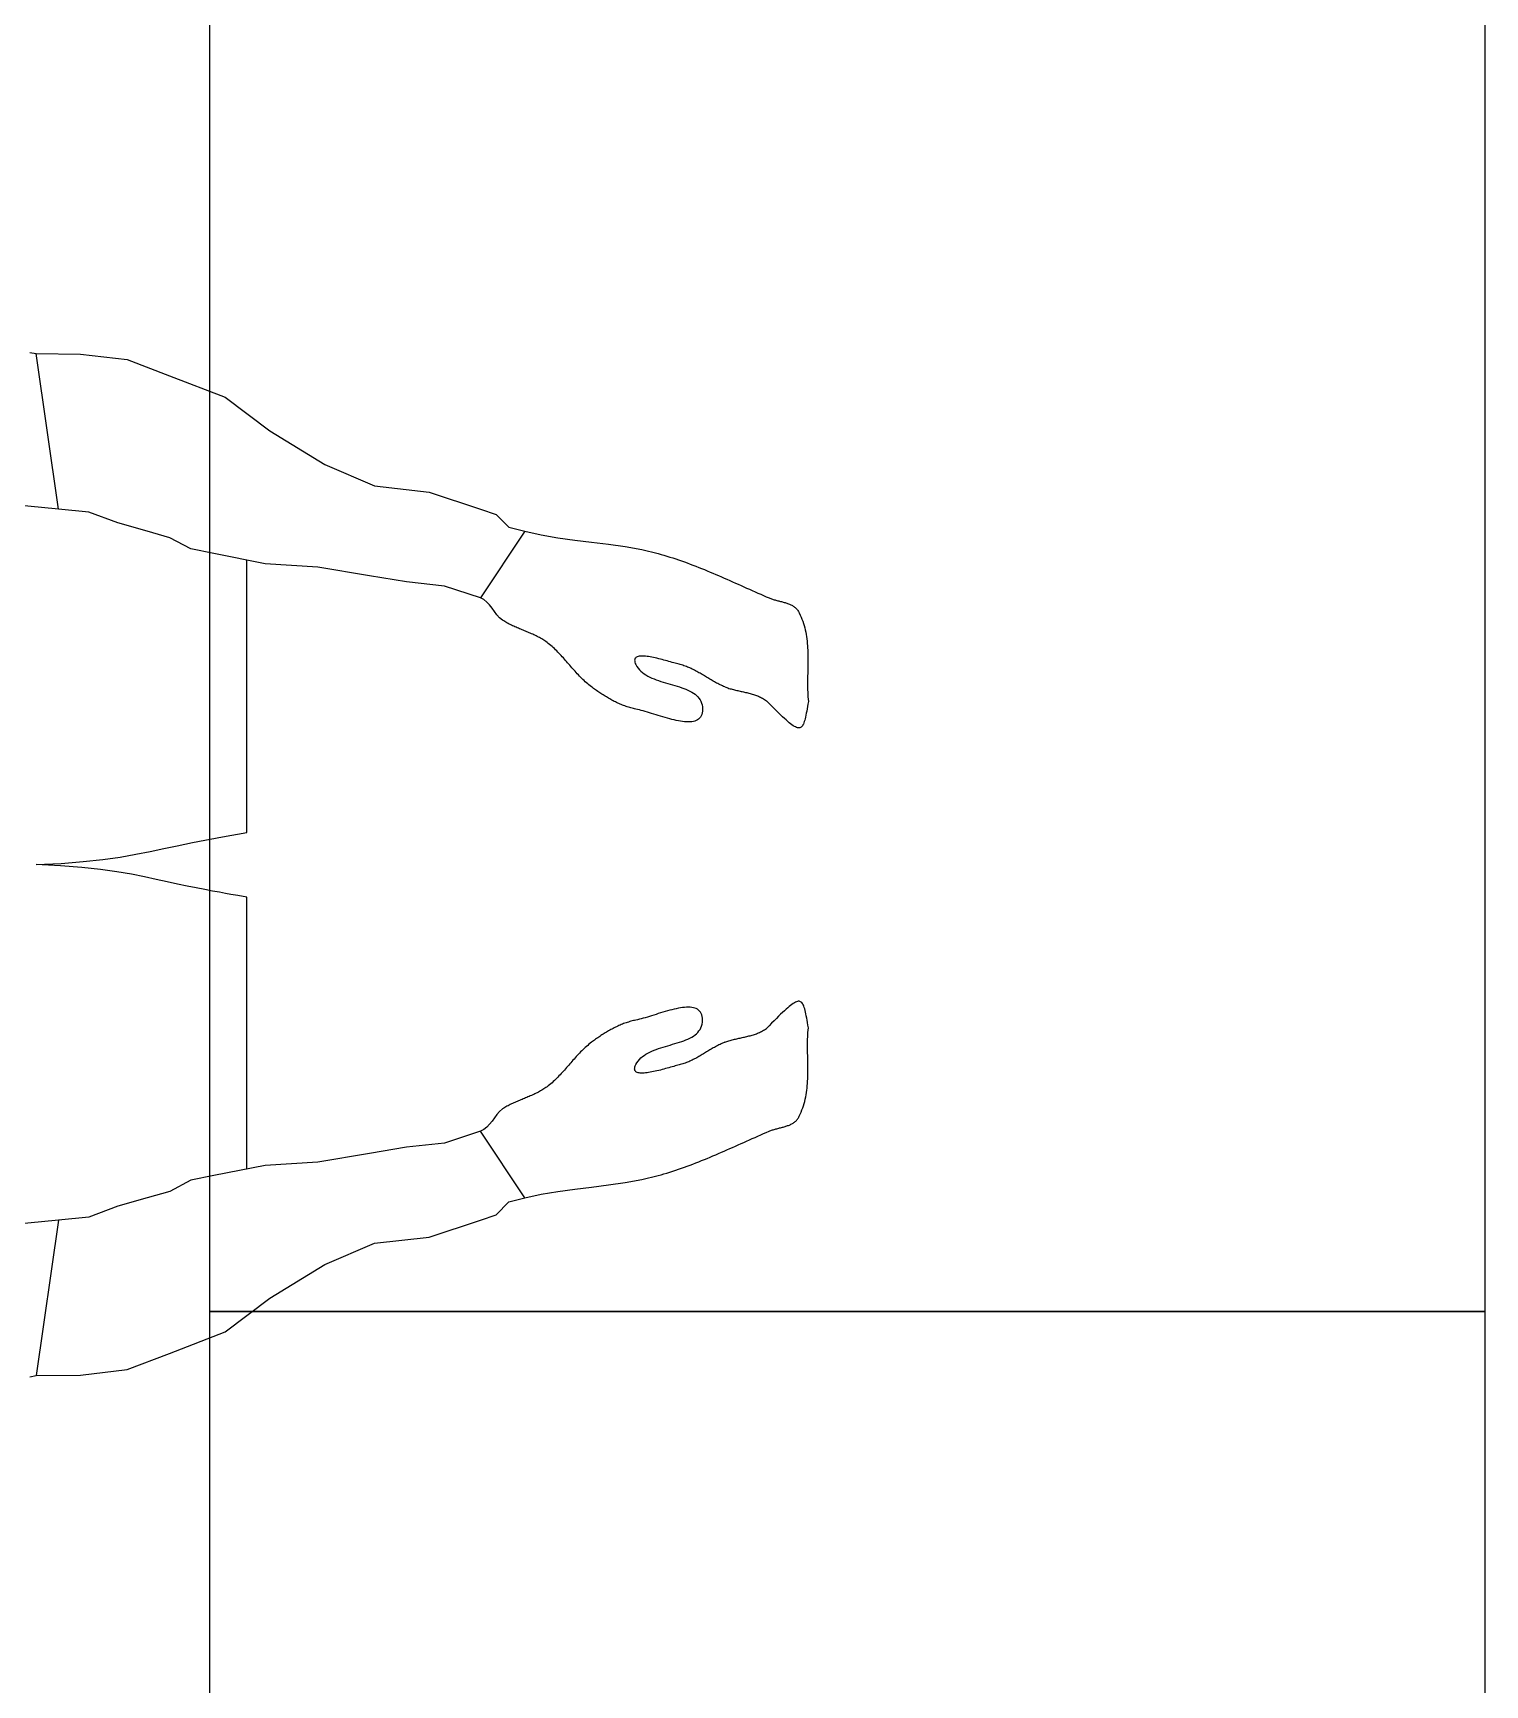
# Model space of a CAD drawing. Header units: millimetres. Extents: x -155 to 94595, y -3153 to 63413.
# Drawn here: x 89482 to 90165, y 46551 to 47328 of the extents above; entities that cross this region are included whole.
import ezdxf

# ---------------------------------------------------------------- set-up
doc = ezdxf.new("R2010")
doc.units = ezdxf.units.MM
doc.linetypes.add('TRATTEGGIATA2', pattern=[0.375, 0.25, -0.125])
doc.layers.add('5', color=1, linetype='TRATTEGGIATA2')
doc.layers.add('int', color=185, linetype='Continuous')

msp = doc.modelspace()

# ---------------------------------------------------------------- linework, layer by layer
at = {"layer": '5'}
for points in [[(90164.86, 46726.989), (89564.86, 46726.989), (89564.86, 47626.989), (90164.86, 47626.989)], [(90164.86, 45826.989), (89564.86, 45826.989), (89564.86, 46726.989), (90164.86, 46726.989)]]:
    msp.add_lwpolyline(points, close=True, dxfattribs=at)
at = {"layer": 'int'}
for p, q in [((89480.263, 47178.092), (89483.212, 47177.56)), ((89493.662, 47104.408), (89483.212, 47177.56)), ((89483.212, 47177.56), (89504.078, 47177.339)), ((89504.078, 47177.339), (89526.07, 47174.742)), ((89526.07, 47174.742), (89545.913, 47167.109)), ((89545.913, 47167.109), (89572.176, 47157.008)), ((89572.176, 47157.008), (89593.224, 47141.172)), ((89593.224, 47141.172), (89619.065, 47125.308)), ((89619.065, 47125.308), (89642.406, 47115.305)), ((89642.406, 47115.305), (89668.155, 47112.428)), ((89668.155, 47112.428), (89692.218, 47104.408)), ((89493.662, 47104.408), (89472.848, 47106.489)), ((89507.978, 47102.976), (89493.662, 47104.408)), ((89521.652, 47097.903), (89507.978, 47102.976)), ((89692.218, 47104.408), (89699.619, 47101.94)), ((89699.619, 47101.94), (89705.531, 47095.854)), ((89535.463, 47093.957), (89521.652, 47097.903)), ((89705.531, 47095.854), (89713.118, 47093.957)), ((89546.056, 47090.931), (89535.463, 47093.957)), ((89555.998, 47085.67), (89546.056, 47090.931)), ((89713.118, 47093.957), (89692.218, 47062.606)), ((89713.118, 47093.957), (89720.878, 47092.261)), ((89720.878, 47092.261), (89728.715, 47090.94)), ((89728.715, 47090.94), (89736.601, 47089.862)), ((89736.601, 47089.862), (89744.509, 47088.896)), ((89744.509, 47088.896), (89752.413, 47087.91)), ((89752.413, 47087.91), (89760.284, 47086.771)), ((89760.284, 47086.771), (89768.095, 47085.347)), ((89566.814, 47083.507), (89555.998, 47085.67)), ((89590.973, 47078.675), (89566.814, 47083.507)), ((89582.36, 46952.223), (89582.36, 47080.398)), ((89615.669, 47077.106), (89590.973, 47078.675)), ((89768.095, 47085.347), (89775.82, 47083.507)), ((89775.82, 47083.507), (89777.211, 47083.12)), ((89777.211, 47083.12), (89778.598, 47082.719)), ((89778.598, 47082.719), (89779.98, 47082.304)), ((89779.98, 47082.304), (89781.358, 47081.877)), ((89781.358, 47081.877), (89782.731, 47081.438)), ((89782.731, 47081.438), (89784.101, 47080.986)), ((89784.101, 47080.986), (89785.466, 47080.523)), ((89785.466, 47080.523), (89786.828, 47080.05)), ((89786.828, 47080.05), (89788.186, 47079.566)), ((89788.186, 47079.566), (89789.541, 47079.071)), ((89789.541, 47079.071), (89790.893, 47078.568)), ((89639.966, 47073.057), (89615.669, 47077.106)), ((89657.488, 47070.136), (89639.966, 47073.057)), ((89790.893, 47078.568), (89792.241, 47078.055)), ((89792.241, 47078.055), (89793.587, 47077.534)), ((89793.587, 47077.534), (89794.93, 47077.005)), ((89794.93, 47077.005), (89796.27, 47076.469)), ((89796.27, 47076.469), (89797.608, 47075.925)), ((89797.608, 47075.925), (89798.944, 47075.375)), ((89798.944, 47075.375), (89800.277, 47074.819)), ((89800.277, 47074.819), (89801.609, 47074.258)), ((89801.609, 47074.258), (89802.938, 47073.691)), ((89802.938, 47073.691), (89804.266, 47073.12)), ((89804.266, 47073.12), (89805.593, 47072.544)), ((89805.593, 47072.544), (89806.918, 47071.965)), ((89806.918, 47071.965), (89808.242, 47071.383)), ((89808.242, 47071.383), (89809.565, 47070.798)), ((89675.345, 47068.23), (89657.488, 47070.136)), ((89692.218, 47062.606), (89675.345, 47068.23)), ((89809.565, 47070.798), (89810.887, 47070.211)), ((89810.887, 47070.211), (89812.209, 47069.623)), ((89812.209, 47069.623), (89813.53, 47069.033)), ((89813.53, 47069.033), (89814.85, 47068.442)), ((89814.85, 47068.442), (89816.171, 47067.852)), ((89816.171, 47067.852), (89817.491, 47067.261)), ((89817.491, 47067.261), (89818.812, 47066.672)), ((89818.812, 47066.672), (89820.132, 47066.083)), ((89820.132, 47066.083), (89821.454, 47065.497)), ((89821.454, 47065.497), (89822.775, 47064.912)), ((89822.775, 47064.912), (89824.098, 47064.33)), ((89824.098, 47064.33), (89825.421, 47063.752)), ((89825.421, 47063.752), (89826.746, 47063.177)), ((89826.746, 47063.177), (89828.071, 47062.606)), ((89693.864, 47061.814), (89692.218, 47062.606)), ((89695.279, 47060.69), (89693.864, 47061.814)), ((89696.53, 47059.326), (89695.279, 47060.69)), ((89697.685, 47057.815), (89696.53, 47059.326)), ((89698.809, 47056.249), (89697.685, 47057.815)), ((89699.969, 47054.722), (89698.809, 47056.249)), ((89828.071, 47062.606), (89828.448, 47062.451)), ((89828.448, 47062.451), (89828.833, 47062.304)), ((89828.833, 47062.304), (89829.226, 47062.164)), ((89829.226, 47062.164), (89829.626, 47062.03)), ((89829.626, 47062.03), (89830.033, 47061.902)), ((89830.033, 47061.902), (89830.445, 47061.778)), ((89830.445, 47061.778), (89830.863, 47061.659)), ((89830.863, 47061.659), (89831.284, 47061.543)), ((89831.284, 47061.543), (89831.708, 47061.43)), ((89831.708, 47061.43), (89832.135, 47061.319)), ((89832.135, 47061.319), (89832.564, 47061.209)), ((89832.564, 47061.209), (89832.994, 47061.099)), ((89832.994, 47061.099), (89833.424, 47060.989)), ((89833.424, 47060.989), (89833.854, 47060.878)), ((89833.854, 47060.878), (89834.283, 47060.765)), ((89834.283, 47060.765), (89834.709, 47060.649)), ((89834.709, 47060.649), (89835.132, 47060.53)), ((89835.132, 47060.53), (89835.552, 47060.407)), ((89835.552, 47060.407), (89835.968, 47060.28)), ((89835.968, 47060.28), (89836.378, 47060.146)), ((89836.378, 47060.146), (89836.783, 47060.006)), ((89836.783, 47060.006), (89837.181, 47059.859)), ((89837.181, 47059.859), (89837.571, 47059.705)), ((89837.571, 47059.705), (89837.953, 47059.541)), ((89837.953, 47059.541), (89838.326, 47059.369)), ((89838.326, 47059.369), (89838.69, 47059.186)), ((89838.69, 47059.186), (89839.043, 47058.992)), ((89839.043, 47058.992), (89839.385, 47058.787)), ((89839.385, 47058.787), (89839.714, 47058.57)), ((89839.714, 47058.57), (89840.031, 47058.339)), ((89840.031, 47058.339), (89840.334, 47058.095)), ((89840.334, 47058.095), (89840.623, 47057.836)), ((89840.623, 47057.836), (89840.897, 47057.561)), ((89840.897, 47057.561), (89841.155, 47057.271)), ((89841.155, 47057.271), (89841.396, 47056.964)), ((89841.396, 47056.964), (89841.62, 47056.639)), ((89841.62, 47056.639), (89841.826, 47056.296)), ((89841.826, 47056.296), (89842.012, 47055.934)), ((89842.012, 47055.934), (89842.179, 47055.552)), ((89842.179, 47055.552), (89842.665, 47054.587)), ((89701.233, 47053.327), (89699.969, 47054.722)), ((89702.668, 47052.156), (89701.233, 47053.327)), ((89703.17, 47051.829), (89702.668, 47052.156)), ((89703.679, 47051.512), (89703.17, 47051.829)), ((89704.193, 47051.206), (89703.679, 47051.512)), ((89704.714, 47050.909), (89704.193, 47051.206)), ((89705.239, 47050.622), (89704.714, 47050.909)), ((89705.769, 47050.342), (89705.239, 47050.622)), ((89706.303, 47050.07), (89705.769, 47050.342)), ((89706.842, 47049.805), (89706.303, 47050.07)), ((89707.384, 47049.547), (89706.842, 47049.805)), ((89707.929, 47049.294), (89707.384, 47049.547)), ((89708.478, 47049.047), (89707.929, 47049.294)), ((89709.029, 47048.804), (89708.478, 47049.047)), ((89709.582, 47048.565), (89709.029, 47048.804)), ((89710.137, 47048.33), (89709.582, 47048.565)), ((89710.694, 47048.097), (89710.137, 47048.33)), ((89711.252, 47047.866), (89710.694, 47048.097)), ((89711.811, 47047.637), (89711.252, 47047.866)), ((89712.37, 47047.408), (89711.811, 47047.637)), ((89842.665, 47054.587), (89843.111, 47053.612)), ((89843.111, 47053.612), (89843.521, 47052.626)), ((89843.521, 47052.626), (89843.894, 47051.63)), ((89843.894, 47051.63), (89844.234, 47050.626)), ((89844.234, 47050.626), (89844.541, 47049.613)), ((89844.541, 47049.613), (89844.816, 47048.591)), ((89844.816, 47048.591), (89845.062, 47047.561)), ((89845.062, 47047.561), (89845.281, 47046.524)), ((89712.929, 47047.18), (89712.37, 47047.408)), ((89713.488, 47046.951), (89712.929, 47047.18)), ((89714.046, 47046.722), (89713.488, 47046.951)), ((89714.603, 47046.49), (89714.046, 47046.722)), ((89715.159, 47046.257), (89714.603, 47046.49)), ((89715.713, 47046.02), (89715.159, 47046.257)), ((89716.265, 47045.78), (89715.713, 47046.02)), ((89716.815, 47045.536), (89716.265, 47045.78)), ((89717.362, 47045.288), (89716.815, 47045.536)), ((89717.905, 47045.033), (89717.362, 47045.288)), ((89718.445, 47044.773), (89717.905, 47045.033)), ((89718.981, 47044.506), (89718.445, 47044.773)), ((89719.513, 47044.232), (89718.981, 47044.506)), ((89720.04, 47043.951), (89719.513, 47044.232)), ((89720.562, 47043.66), (89720.04, 47043.951)), ((89721.078, 47043.361), (89720.562, 47043.66)), ((89721.589, 47043.052), (89721.078, 47043.361)), ((89722.094, 47042.732), (89721.589, 47043.052)), ((89722.593, 47042.402), (89722.094, 47042.732)), ((89723.084, 47042.06), (89722.593, 47042.402)), ((89723.568, 47041.706), (89723.084, 47042.06)), ((89724.17, 47041.244), (89723.568, 47041.706)), ((89724.762, 47040.771), (89724.17, 47041.244)), ((89725.344, 47040.286), (89724.762, 47040.771)), ((89725.916, 47039.792), (89725.344, 47040.286)), ((89726.48, 47039.287), (89725.916, 47039.792)), ((89845.281, 47046.524), (89845.472, 47045.479)), ((89845.472, 47045.479), (89845.639, 47044.428)), ((89845.639, 47044.428), (89845.783, 47043.371)), ((89845.783, 47043.371), (89845.905, 47042.308)), ((89845.905, 47042.308), (89846.006, 47041.239)), ((89846.006, 47041.239), (89846.089, 47040.165)), ((89846.089, 47040.165), (89846.155, 47039.087)), ((89727.035, 47038.773), (89726.48, 47039.287)), ((89727.583, 47038.25), (89727.035, 47038.773)), ((89728.124, 47037.72), (89727.583, 47038.25)), ((89728.658, 47037.182), (89728.124, 47037.72)), ((89729.186, 47036.638), (89728.658, 47037.182)), ((89729.709, 47036.087), (89729.186, 47036.638)), ((89730.228, 47035.532), (89729.709, 47036.087)), ((89730.742, 47034.971), (89730.228, 47035.532)), ((89731.252, 47034.406), (89730.742, 47034.971)), ((89731.759, 47033.838), (89731.252, 47034.406)), ((89732.264, 47033.267), (89731.759, 47033.838)), ((89732.767, 47032.694), (89732.264, 47033.267)), ((89733.268, 47032.119), (89732.767, 47032.694)), ((89733.769, 47031.543), (89733.268, 47032.119)), ((89764.82, 47033.729), (89764.774, 47033.339)), ((89764.774, 47033.339), (89764.803, 47032.898)), ((89764.803, 47032.898), (89764.909, 47032.405)), ((89764.937, 47034.071), (89764.82, 47033.729)), ((89764.909, 47032.405), (89765.097, 47031.858)), ((89765.121, 47034.367), (89764.937, 47034.071)), ((89765.369, 47034.619), (89765.121, 47034.367)), ((89765.678, 47034.828), (89765.369, 47034.619)), ((89766.045, 47034.997), (89765.678, 47034.828)), ((89766.465, 47035.128), (89766.045, 47034.997)), ((89766.936, 47035.223), (89766.465, 47035.128)), ((89767.454, 47035.283), (89766.936, 47035.223)), ((89768.016, 47035.31), (89767.454, 47035.283)), ((89768.617, 47035.308), (89768.016, 47035.31)), ((89769.256, 47035.276), (89768.617, 47035.308)), ((89769.928, 47035.219), (89769.256, 47035.276)), ((89770.631, 47035.137), (89769.928, 47035.219)), ((89771.36, 47035.032), (89770.631, 47035.137)), ((89772.112, 47034.907), (89771.36, 47035.032)), ((89772.883, 47034.763), (89772.112, 47034.907)), ((89773.672, 47034.603), (89772.883, 47034.763)), ((89774.473, 47034.428), (89773.672, 47034.603)), ((89775.284, 47034.24), (89774.473, 47034.428)), ((89776.101, 47034.042), (89775.284, 47034.24)), ((89776.92, 47033.835), (89776.101, 47034.042)), ((89777.739, 47033.621), (89776.92, 47033.835)), ((89778.554, 47033.403), (89777.739, 47033.621)), ((89779.361, 47033.182), (89778.554, 47033.403)), ((89780.158, 47032.96), (89779.361, 47033.182)), ((89780.94, 47032.74), (89780.158, 47032.96)), ((89781.704, 47032.522), (89780.94, 47032.74)), ((89782.447, 47032.31), (89781.704, 47032.522)), ((89783.166, 47032.105), (89782.447, 47032.31)), ((89783.856, 47031.909), (89783.166, 47032.105)), ((89846.155, 47039.087), (89846.206, 47038.005)), ((89846.206, 47038.005), (89846.242, 47036.918)), ((89846.242, 47036.918), (89846.266, 47035.829)), ((89846.266, 47035.829), (89846.279, 47034.736)), ((89846.279, 47032.544), (89846.268, 47031.445)), ((89846.279, 47034.736), (89846.283, 47033.641)), ((89846.283, 47033.641), (89846.279, 47032.544)), ((89734.269, 47030.967), (89733.769, 47031.543)), ((89734.769, 47030.392), (89734.269, 47030.967)), ((89735.271, 47029.817), (89734.769, 47030.392)), ((89735.773, 47029.244), (89735.271, 47029.817)), ((89736.278, 47028.673), (89735.773, 47029.244)), ((89736.785, 47028.104), (89736.278, 47028.673)), ((89737.296, 47027.54), (89736.785, 47028.104)), ((89737.81, 47026.979), (89737.296, 47027.54)), ((89738.328, 47026.423), (89737.81, 47026.979)), ((89738.851, 47025.873), (89738.328, 47026.423)), ((89739.38, 47025.329), (89738.851, 47025.873)), ((89739.914, 47024.791), (89739.38, 47025.329)), ((89740.455, 47024.26), (89739.914, 47024.791)), ((89741.003, 47023.738), (89740.455, 47024.26)), ((89765.097, 47031.858), (89765.37, 47031.255)), ((89765.37, 47031.255), (89765.85, 47030.402)), ((89765.85, 47030.402), (89766.404, 47029.607)), ((89766.404, 47029.607), (89767.027, 47028.867)), ((89767.027, 47028.867), (89767.715, 47028.179)), ((89767.715, 47028.179), (89768.462, 47027.539)), ((89768.462, 47027.539), (89769.265, 47026.943)), ((89769.265, 47026.943), (89770.119, 47026.389)), ((89770.119, 47026.389), (89771.019, 47025.873)), ((89771.019, 47025.873), (89771.96, 47025.392)), ((89771.96, 47025.392), (89772.939, 47024.942)), ((89772.939, 47024.942), (89773.95, 47024.52)), ((89773.95, 47024.52), (89774.988, 47024.123)), ((89784.515, 47031.724), (89783.856, 47031.909)), ((89785.14, 47031.552), (89784.515, 47031.724)), ((89785.726, 47031.395), (89785.14, 47031.552)), ((89786.27, 47031.255), (89785.726, 47031.395)), ((89786.851, 47031.102), (89786.27, 47031.255)), ((89787.426, 47030.935), (89786.851, 47031.102)), ((89787.995, 47030.754), (89787.426, 47030.935)), ((89788.56, 47030.56), (89787.995, 47030.754)), ((89789.119, 47030.354), (89788.56, 47030.56)), ((89789.674, 47030.137), (89789.119, 47030.354)), ((89790.225, 47029.908), (89789.674, 47030.137)), ((89790.772, 47029.67), (89790.225, 47029.908)), ((89791.314, 47029.421), (89790.772, 47029.67)), ((89791.854, 47029.164), (89791.314, 47029.421)), ((89792.389, 47028.899), (89791.854, 47029.164)), ((89792.922, 47028.626), (89792.389, 47028.899)), ((89793.453, 47028.346), (89792.922, 47028.626)), ((89793.981, 47028.06), (89793.453, 47028.346)), ((89794.506, 47027.769), (89793.981, 47028.06)), ((89795.03, 47027.472), (89794.506, 47027.769)), ((89795.552, 47027.171), (89795.03, 47027.472)), ((89796.073, 47026.867), (89795.552, 47027.171)), ((89796.592, 47026.559), (89796.073, 47026.867)), ((89797.111, 47026.249), (89796.592, 47026.559)), ((89797.63, 47025.938), (89797.111, 47026.249)), ((89798.148, 47025.626), (89797.63, 47025.938)), ((89798.666, 47025.313), (89798.148, 47025.626)), ((89799.184, 47025), (89798.666, 47025.313)), ((89799.702, 47024.689), (89799.184, 47025)), ((89800.222, 47024.379), (89799.702, 47024.689)), ((89800.743, 47024.072), (89800.222, 47024.379)), ((89846.163, 47024.84), (89846.153, 47023.742)), ((89846.178, 47025.941), (89846.163, 47024.84)), ((89846.196, 47027.042), (89846.178, 47025.941)), ((89846.216, 47028.143), (89846.196, 47027.042)), ((89846.235, 47029.244), (89846.216, 47028.143)), ((89846.253, 47030.345), (89846.235, 47029.244)), ((89846.268, 47031.445), (89846.253, 47030.345)), ((89741.558, 47023.224), (89741.003, 47023.738)), ((89742.122, 47022.719), (89741.558, 47023.224)), ((89742.694, 47022.224), (89742.122, 47022.719)), ((89743.276, 47021.74), (89742.694, 47022.224)), ((89743.867, 47021.267), (89743.276, 47021.74)), ((89744.469, 47020.805), (89743.867, 47021.267)), ((89744.951, 47020.446), (89744.469, 47020.805)), ((89745.436, 47020.088), (89744.951, 47020.446)), ((89745.924, 47019.733), (89745.436, 47020.088)), ((89746.414, 47019.38), (89745.924, 47019.733)), ((89746.908, 47019.03), (89746.414, 47019.38)), ((89747.404, 47018.683), (89746.908, 47019.03)), ((89747.903, 47018.339), (89747.404, 47018.683)), ((89748.405, 47017.998), (89747.903, 47018.339)), ((89748.91, 47017.662), (89748.405, 47017.998)), ((89749.417, 47017.328), (89748.91, 47017.662)), ((89749.928, 47016.999), (89749.417, 47017.328)), ((89750.441, 47016.675), (89749.928, 47016.999)), ((89750.957, 47016.355), (89750.441, 47016.675)), ((89774.988, 47024.123), (89776.05, 47023.747)), ((89776.05, 47023.747), (89777.13, 47023.388)), ((89777.13, 47023.388), (89778.225, 47023.044)), ((89778.225, 47023.044), (89779.328, 47022.712)), ((89779.328, 47022.712), (89780.437, 47022.387)), ((89780.437, 47022.387), (89781.546, 47022.066)), ((89781.546, 47022.066), (89782.65, 47021.746)), ((89782.65, 47021.746), (89783.745, 47021.424)), ((89783.745, 47021.424), (89784.826, 47021.096)), ((89784.826, 47021.096), (89785.89, 47020.758)), ((89785.89, 47020.758), (89786.93, 47020.409)), ((89786.93, 47020.409), (89787.943, 47020.043)), ((89787.943, 47020.043), (89788.924, 47019.658)), ((89788.924, 47019.658), (89789.869, 47019.251)), ((89789.869, 47019.251), (89790.772, 47018.817)), ((89790.772, 47018.817), (89791.629, 47018.354)), ((89791.629, 47018.354), (89792.436, 47017.858)), ((89792.436, 47017.858), (89793.188, 47017.326)), ((89793.188, 47017.326), (89793.88, 47016.755)), ((89793.88, 47016.755), (89794.509, 47016.14)), ((89801.265, 47023.768), (89800.743, 47024.072)), ((89801.788, 47023.467), (89801.265, 47023.768)), ((89802.313, 47023.17), (89801.788, 47023.467)), ((89802.841, 47022.879), (89802.313, 47023.17)), ((89803.371, 47022.593), (89802.841, 47022.879)), ((89803.904, 47022.314), (89803.371, 47022.593)), ((89804.439, 47022.041), (89803.904, 47022.314)), ((89804.978, 47021.776), (89804.439, 47022.041)), ((89805.52, 47021.519), (89804.978, 47021.776)), ((89806.066, 47021.271), (89805.52, 47021.519)), ((89806.616, 47021.033), (89806.066, 47021.271)), ((89807.171, 47020.805), (89806.616, 47021.033)), ((89807.171, 47020.805), (89807.665, 47020.614)), ((89807.665, 47020.614), (89808.164, 47020.432)), ((89808.164, 47020.432), (89808.667, 47020.26)), ((89808.667, 47020.26), (89809.174, 47020.097)), ((89809.174, 47020.097), (89809.685, 47019.942)), ((89809.685, 47019.942), (89810.199, 47019.794)), ((89810.199, 47019.794), (89810.715, 47019.653)), ((89810.715, 47019.653), (89811.235, 47019.517)), ((89811.235, 47019.517), (89811.756, 47019.386)), ((89811.756, 47019.386), (89812.28, 47019.26)), ((89812.28, 47019.26), (89812.805, 47019.138)), ((89812.805, 47019.138), (89813.331, 47019.018)), ((89813.331, 47019.018), (89813.858, 47018.901)), ((89813.858, 47018.901), (89814.386, 47018.785)), ((89814.386, 47018.785), (89814.914, 47018.67)), ((89814.914, 47018.67), (89815.441, 47018.555)), ((89815.441, 47018.555), (89815.969, 47018.439)), ((89815.969, 47018.439), (89816.495, 47018.322)), ((89816.495, 47018.322), (89817.02, 47018.203)), ((89817.02, 47018.203), (89817.544, 47018.081)), ((89817.544, 47018.081), (89818.066, 47017.956)), ((89818.066, 47017.956), (89818.586, 47017.826)), ((89818.586, 47017.826), (89819.103, 47017.691)), ((89819.103, 47017.691), (89819.618, 47017.551)), ((89819.618, 47017.551), (89820.129, 47017.404)), ((89820.129, 47017.404), (89820.637, 47017.25)), ((89820.637, 47017.25), (89821.141, 47017.089)), ((89821.141, 47017.089), (89821.641, 47016.918)), ((89821.641, 47016.918), (89822.136, 47016.739)), ((89822.136, 47016.739), (89822.626, 47016.549)), ((89822.626, 47016.549), (89823.112, 47016.349)), ((89846.153, 47023.742), (89846.149, 47022.645)), ((89846.149, 47022.645), (89846.153, 47021.549)), ((89846.153, 47021.549), (89846.166, 47020.457)), ((89846.166, 47020.457), (89846.19, 47019.367)), ((89846.19, 47019.367), (89846.226, 47018.281)), ((89846.226, 47018.281), (89846.276, 47017.199)), ((89846.276, 47017.199), (89846.342, 47016.12)), ((89751.476, 47016.039), (89750.957, 47016.355)), ((89751.998, 47015.729), (89751.476, 47016.039)), ((89752.523, 47015.423), (89751.998, 47015.729)), ((89753.05, 47015.123), (89752.523, 47015.423)), ((89753.581, 47014.829), (89753.05, 47015.123)), ((89754.114, 47014.541), (89753.581, 47014.829)), ((89754.65, 47014.259), (89754.114, 47014.541)), ((89755.188, 47013.983), (89754.65, 47014.259)), ((89755.73, 47013.713), (89755.188, 47013.983)), ((89756.274, 47013.451), (89755.73, 47013.713)), ((89756.822, 47013.195), (89756.274, 47013.451)), ((89757.372, 47012.947), (89756.822, 47013.195)), ((89757.925, 47012.706), (89757.372, 47012.947)), ((89758.481, 47012.472), (89757.925, 47012.706)), ((89759.039, 47012.247), (89758.481, 47012.472)), ((89759.6, 47012.03), (89759.039, 47012.247)), ((89760.165, 47011.821), (89759.6, 47012.03)), ((89760.732, 47011.621), (89760.165, 47011.821)), ((89761.302, 47011.429), (89760.732, 47011.621)), ((89761.874, 47011.247), (89761.302, 47011.429)), ((89762.45, 47011.074), (89761.874, 47011.247)), ((89763.028, 47010.91), (89762.45, 47011.074)), ((89763.609, 47010.756), (89763.028, 47010.91)), ((89764.193, 47010.612), (89763.609, 47010.756)), ((89764.78, 47010.478), (89764.193, 47010.612)), ((89765.37, 47010.355), (89764.78, 47010.478)), ((89766.181, 47010.181), (89765.37, 47010.355)), ((89767.032, 47009.976), (89766.181, 47010.181)), ((89767.919, 47009.745), (89767.032, 47009.976)), ((89768.839, 47009.49), (89767.919, 47009.745)), ((89769.789, 47009.215), (89768.839, 47009.49)), ((89770.765, 47008.922), (89769.789, 47009.215)), ((89771.764, 47008.615), (89770.765, 47008.922)), ((89794.509, 47016.14), (89795.068, 47015.48)), ((89795.068, 47015.48), (89795.554, 47014.769)), ((89795.554, 47014.769), (89795.961, 47014.006)), ((89795.961, 47014.006), (89796.287, 47013.186)), ((89796.287, 47013.186), (89796.525, 47012.307)), ((89796.525, 47012.307), (89796.671, 47011.364)), ((89796.68, 47009.435), (89796.559, 47008.603)), ((89796.671, 47011.364), (89796.721, 47010.355)), ((89796.721, 47010.355), (89796.68, 47009.435)), ((89823.112, 47016.349), (89823.591, 47016.137)), ((89823.591, 47016.137), (89824.065, 47015.913)), ((89824.065, 47015.913), (89824.533, 47015.676)), ((89824.533, 47015.676), (89824.993, 47015.426)), ((89824.993, 47015.426), (89825.448, 47015.161)), ((89825.448, 47015.161), (89825.894, 47014.881)), ((89825.894, 47014.881), (89826.334, 47014.586)), ((89826.334, 47014.586), (89826.765, 47014.274)), ((89828.038, 47013.001), (89826.765, 47014.274)), ((89829.246, 47011.795), (89828.038, 47013.001)), ((89830.392, 47010.656), (89829.246, 47011.795)), ((89831.476, 47009.584), (89830.392, 47010.656)), ((89832.501, 47008.579), (89831.476, 47009.584)), ((89845.738, 47009.371), (89845.553, 47008.384)), ((89845.926, 47010.424), (89845.738, 47009.371)), ((89846.119, 47011.542), (89845.926, 47010.424)), ((89846.318, 47012.727), (89846.119, 47011.542)), ((89846.527, 47013.978), (89846.318, 47012.727)), ((89846.342, 47016.12), (89846.425, 47015.047)), ((89846.425, 47015.047), (89846.527, 47013.978)), ((89772.783, 47008.297), (89771.764, 47008.615)), ((89773.819, 47007.971), (89772.783, 47008.297)), ((89774.869, 47007.641), (89773.819, 47007.971)), ((89775.929, 47007.309), (89774.869, 47007.641)), ((89776.996, 47006.979), (89775.929, 47007.309)), ((89778.067, 47006.654), (89776.996, 47006.979)), ((89779.138, 47006.337), (89778.067, 47006.654)), ((89780.208, 47006.032), (89779.138, 47006.337)), ((89781.271, 47005.74), (89780.208, 47006.032)), ((89782.325, 47005.467), (89781.271, 47005.74)), ((89783.367, 47005.214), (89782.325, 47005.467)), ((89784.394, 47004.985), (89783.367, 47005.214)), ((89785.402, 47004.784), (89784.394, 47004.985)), ((89786.388, 47004.613), (89785.402, 47004.784)), ((89787.349, 47004.475), (89786.388, 47004.613)), ((89788.281, 47004.375), (89787.349, 47004.475)), ((89789.183, 47004.314), (89788.281, 47004.375)), ((89790.049, 47004.296), (89789.183, 47004.314)), ((89790.877, 47004.324), (89790.049, 47004.296)), ((89791.664, 47004.402), (89790.877, 47004.324)), ((89792.407, 47004.533), (89791.664, 47004.402)), ((89793.102, 47004.719), (89792.407, 47004.533)), ((89793.746, 47004.965), (89793.102, 47004.719)), ((89794.336, 47005.273), (89793.746, 47004.965)), ((89794.868, 47005.646), (89794.336, 47005.273)), ((89795.34, 47006.087), (89794.868, 47005.646)), ((89795.749, 47006.601), (89795.34, 47006.087)), ((89796.09, 47007.189), (89795.749, 47006.601)), ((89796.361, 47007.855), (89796.09, 47007.189)), ((89796.559, 47008.603), (89796.361, 47007.855)), ((89833.469, 47007.641), (89832.501, 47008.579)), ((89834.382, 47006.769), (89833.469, 47007.641)), ((89835.242, 47005.964), (89834.382, 47006.769)), ((89836.052, 47005.227), (89835.242, 47005.964)), ((89836.812, 47004.555), (89836.052, 47005.227)), ((89837.525, 47003.951), (89836.812, 47004.555)), ((89838.193, 47003.413), (89837.525, 47003.951)), ((89838.818, 47002.942), (89838.193, 47003.413)), ((89839.402, 47002.537), (89838.818, 47002.942)), ((89839.948, 47002.199), (89839.402, 47002.537)), ((89840.456, 47001.927), (89839.948, 47002.199)), ((89840.929, 47001.722), (89840.456, 47001.927)), ((89841.369, 47001.584), (89840.929, 47001.722)), ((89841.778, 47001.512), (89841.369, 47001.584)), ((89842.158, 47001.506), (89841.778, 47001.512)), ((89842.511, 47001.567), (89842.158, 47001.506)), ((89842.839, 47001.694), (89842.511, 47001.567)), ((89843.145, 47001.887), (89842.839, 47001.694)), ((89843.429, 47002.147), (89843.145, 47001.887)), ((89843.694, 47002.473), (89843.429, 47002.147)), ((89843.942, 47002.865), (89843.694, 47002.473)), ((89844.175, 47003.323), (89843.942, 47002.865)), ((89844.395, 47003.848), (89844.175, 47003.323)), ((89844.604, 47004.439), (89844.395, 47003.848)), ((89844.804, 47005.096), (89844.604, 47004.439)), ((89844.997, 47005.818), (89844.804, 47005.096)), ((89845.184, 47006.607), (89844.997, 47005.818)), ((89845.369, 47007.463), (89845.184, 47006.607)), ((89845.553, 47008.384), (89845.369, 47007.463)), ((89549.505, 46946.077), (89556.809, 46947.567)), ((89556.809, 46947.567), (89570.955, 46950.191)), ((89570.955, 46950.191), (89582.36, 46952.223)), ((89505.382, 46938.59), (89514.566, 46939.598)), ((89514.566, 46939.598), (89522.75, 46940.76)), ((89522.75, 46940.76), (89530.135, 46942.031)), ((89530.135, 46942.031), (89536.922, 46943.37)), ((89536.922, 46943.37), (89543.312, 46944.733)), ((89543.312, 46944.733), (89549.505, 46946.077)), ((89483.212, 46937.203), (89494.998, 46937.777)), ((89494.632, 46936.647), (89483.212, 46937.203)), ((89504.662, 46935.866), (89494.632, 46936.647)), ((89494.998, 46937.777), (89505.382, 46938.59)), ((89513.465, 46934.905), (89504.662, 46935.866)), ((89521.206, 46933.813), (89513.465, 46934.905)), ((89528.048, 46932.635), (89521.206, 46933.813)), ((89534.154, 46931.42), (89528.048, 46932.635)), ((89539.688, 46930.214), (89534.154, 46931.42)), ((89544.813, 46929.063), (89539.688, 46930.214)), ((89549.661, 46928.007), (89544.813, 46929.063)), ((89554.242, 46927.051), (89549.661, 46928.007)), ((89558.531, 46926.191), (89554.242, 46927.051)), ((89562.506, 46925.423), (89558.531, 46926.191)), ((89566.143, 46924.744), (89562.506, 46925.423)), ((89569.421, 46924.15), (89566.143, 46924.744)), ((89572.314, 46923.638), (89569.421, 46924.15)), ((89574.802, 46923.204), (89572.314, 46923.638)), ((89578.041, 46922.641), (89574.802, 46923.204)), ((89582.36, 46921.889), (89578.041, 46922.641)), ((89582.36, 46794.008), (89582.36, 46921.889)), ((89782.325, 46868.939), (89781.271, 46868.665)), ((89783.367, 46869.191), (89782.325, 46868.939)), ((89784.394, 46869.42), (89783.367, 46869.191)), ((89785.402, 46869.621), (89784.394, 46869.42)), ((89786.388, 46869.793), (89785.402, 46869.621)), ((89787.349, 46869.93), (89786.388, 46869.793)), ((89788.281, 46870.031), (89787.349, 46869.93)), ((89789.183, 46870.092), (89788.281, 46870.031)), ((89790.049, 46870.11), (89789.183, 46870.092)), ((89790.877, 46870.081), (89790.049, 46870.11)), ((89791.664, 46870.003), (89790.877, 46870.081)), ((89792.407, 46869.872), (89791.664, 46870.003)), ((89793.102, 46869.686), (89792.407, 46869.872)), ((89793.746, 46869.44), (89793.102, 46869.686)), ((89794.336, 46869.133), (89793.746, 46869.44)), ((89794.868, 46868.76), (89794.336, 46869.133)), ((89836.052, 46869.179), (89835.242, 46868.441)), ((89836.812, 46869.85), (89836.052, 46869.179)), ((89837.525, 46870.455), (89836.812, 46869.85)), ((89838.193, 46870.993), (89837.525, 46870.455)), ((89838.818, 46871.464), (89838.193, 46870.993)), ((89839.402, 46871.869), (89838.818, 46871.464)), ((89839.948, 46872.207), (89839.402, 46871.869)), ((89840.456, 46872.478), (89839.948, 46872.207)), ((89840.929, 46872.683), (89840.456, 46872.478)), ((89841.369, 46872.822), (89840.929, 46872.683)), ((89841.778, 46872.894), (89841.369, 46872.822)), ((89842.158, 46872.9), (89841.778, 46872.894)), ((89842.511, 46872.839), (89842.158, 46872.9)), ((89842.839, 46872.712), (89842.511, 46872.839)), ((89843.145, 46872.518), (89842.839, 46872.712)), ((89843.429, 46872.259), (89843.145, 46872.518)), ((89843.694, 46871.933), (89843.429, 46872.259)), ((89843.942, 46871.541), (89843.694, 46871.933)), ((89844.175, 46871.082), (89843.942, 46871.541)), ((89844.395, 46870.558), (89844.175, 46871.082)), ((89844.604, 46869.967), (89844.395, 46870.558)), ((89844.804, 46869.31), (89844.604, 46869.967)), ((89844.997, 46868.587), (89844.804, 46869.31)), ((89756.822, 46861.21), (89756.274, 46860.955)), ((89757.372, 46861.459), (89756.822, 46861.21)), ((89757.925, 46861.7), (89757.372, 46861.459)), ((89758.481, 46861.933), (89757.925, 46861.7)), ((89759.039, 46862.158), (89758.481, 46861.933)), ((89759.6, 46862.375), (89759.039, 46862.158)), ((89760.165, 46862.584), (89759.6, 46862.375)), ((89760.732, 46862.785), (89760.165, 46862.584)), ((89761.302, 46862.976), (89760.732, 46862.785)), ((89761.874, 46863.158), (89761.302, 46862.976)), ((89762.45, 46863.332), (89761.874, 46863.158)), ((89763.028, 46863.495), (89762.45, 46863.332)), ((89763.609, 46863.649), (89763.028, 46863.495)), ((89764.193, 46863.793), (89763.609, 46863.649)), ((89764.78, 46863.927), (89764.193, 46863.793)), ((89765.37, 46864.051), (89764.78, 46863.927)), ((89766.181, 46864.225), (89765.37, 46864.051)), ((89767.032, 46864.429), (89766.181, 46864.225)), ((89767.919, 46864.66), (89767.032, 46864.429)), ((89768.839, 46864.915), (89767.919, 46864.66)), ((89769.789, 46865.191), (89768.839, 46864.915)), ((89770.765, 46865.484), (89769.789, 46865.191)), ((89771.764, 46865.79), (89770.765, 46865.484)), ((89772.783, 46866.108), (89771.764, 46865.79)), ((89773.819, 46866.434), (89772.783, 46866.108)), ((89774.869, 46866.764), (89773.819, 46866.434)), ((89775.929, 46867.096), (89774.869, 46866.764)), ((89776.996, 46867.426), (89775.929, 46867.096)), ((89778.067, 46867.751), (89776.996, 46867.426)), ((89779.138, 46868.068), (89778.067, 46867.751)), ((89780.208, 46868.374), (89779.138, 46868.068)), ((89781.271, 46868.665), (89780.208, 46868.374)), ((89795.34, 46868.318), (89794.868, 46868.76)), ((89795.749, 46867.805), (89795.34, 46868.318)), ((89796.09, 46867.217), (89795.749, 46867.805)), ((89795.961, 46860.399), (89796.287, 46861.219)), ((89796.361, 46866.55), (89796.09, 46867.217)), ((89796.287, 46861.219), (89796.525, 46862.099)), ((89796.559, 46865.802), (89796.361, 46866.55)), ((89796.525, 46862.099), (89796.671, 46863.041)), ((89796.68, 46864.97), (89796.559, 46865.802)), ((89796.671, 46863.041), (89796.721, 46864.051)), ((89796.721, 46864.051), (89796.68, 46864.97)), ((89828.038, 46861.405), (89826.765, 46860.132)), ((89829.246, 46862.61), (89828.038, 46861.405)), ((89830.392, 46863.749), (89829.246, 46862.61)), ((89831.476, 46864.821), (89830.392, 46863.749)), ((89832.501, 46865.826), (89831.476, 46864.821)), ((89833.469, 46866.765), (89832.501, 46865.826)), ((89834.382, 46867.636), (89833.469, 46866.765)), ((89835.242, 46868.441), (89834.382, 46867.636)), ((89845.184, 46867.798), (89844.997, 46868.587)), ((89845.369, 46866.943), (89845.184, 46867.798)), ((89845.553, 46866.022), (89845.369, 46866.943)), ((89845.738, 46865.035), (89845.553, 46866.022)), ((89845.926, 46863.982), (89845.738, 46865.035)), ((89846.119, 46862.863), (89845.926, 46863.982)), ((89846.318, 46861.678), (89846.119, 46862.863)), ((89846.527, 46860.428), (89846.318, 46861.678)), ((89744.469, 46853.6), (89743.867, 46853.139)), ((89744.951, 46853.96), (89744.469, 46853.6)), ((89745.436, 46854.317), (89744.951, 46853.96)), ((89745.924, 46854.673), (89745.436, 46854.317)), ((89746.414, 46855.025), (89745.924, 46854.673)), ((89746.908, 46855.375), (89746.414, 46855.025)), ((89747.404, 46855.722), (89746.908, 46855.375)), ((89747.903, 46856.066), (89747.404, 46855.722)), ((89748.405, 46856.407), (89747.903, 46856.066)), ((89748.91, 46856.744), (89748.405, 46856.407)), ((89749.417, 46857.077), (89748.91, 46856.744)), ((89749.928, 46857.406), (89749.417, 46857.077)), ((89750.441, 46857.731), (89749.928, 46857.406)), ((89750.957, 46858.051), (89750.441, 46857.731)), ((89751.476, 46858.366), (89750.957, 46858.051)), ((89751.998, 46858.677), (89751.476, 46858.366)), ((89752.523, 46858.982), (89751.998, 46858.677)), ((89753.05, 46859.282), (89752.523, 46858.982)), ((89753.581, 46859.576), (89753.05, 46859.282)), ((89754.114, 46859.865), (89753.581, 46859.576)), ((89754.65, 46860.147), (89754.114, 46859.865)), ((89755.188, 46860.423), (89754.65, 46860.147)), ((89755.73, 46860.692), (89755.188, 46860.423)), ((89756.274, 46860.955), (89755.73, 46860.692)), ((89783.745, 46852.982), (89784.826, 46853.31)), ((89784.826, 46853.31), (89785.89, 46853.647)), ((89785.89, 46853.647), (89786.93, 46853.997)), ((89786.93, 46853.997), (89787.943, 46854.362)), ((89787.943, 46854.362), (89788.924, 46854.747)), ((89788.924, 46854.747), (89789.869, 46855.155)), ((89789.869, 46855.155), (89790.772, 46855.588)), ((89790.772, 46855.588), (89791.629, 46856.051)), ((89791.629, 46856.051), (89792.436, 46856.547)), ((89792.436, 46856.547), (89793.188, 46857.079)), ((89793.188, 46857.079), (89793.88, 46857.651)), ((89793.88, 46857.651), (89794.509, 46858.265)), ((89794.509, 46858.265), (89795.068, 46858.926)), ((89795.068, 46858.926), (89795.554, 46859.636)), ((89795.554, 46859.636), (89795.961, 46860.399)), ((89806.616, 46853.372), (89806.066, 46853.134)), ((89807.171, 46853.6), (89806.616, 46853.372)), ((89807.171, 46853.6), (89807.665, 46853.792)), ((89807.665, 46853.792), (89808.164, 46853.973)), ((89808.164, 46853.973), (89808.667, 46854.145)), ((89808.667, 46854.145), (89809.174, 46854.308)), ((89809.174, 46854.308), (89809.685, 46854.463)), ((89809.685, 46854.463), (89810.199, 46854.611)), ((89810.199, 46854.611), (89810.715, 46854.753)), ((89810.715, 46854.753), (89811.235, 46854.888)), ((89811.235, 46854.888), (89811.756, 46855.019)), ((89811.756, 46855.019), (89812.28, 46855.145)), ((89812.28, 46855.145), (89812.805, 46855.268)), ((89812.805, 46855.268), (89813.331, 46855.387)), ((89813.331, 46855.387), (89813.858, 46855.505)), ((89813.858, 46855.505), (89814.386, 46855.62)), ((89814.386, 46855.62), (89814.914, 46855.735)), ((89814.914, 46855.735), (89815.441, 46855.85)), ((89815.441, 46855.85), (89815.969, 46855.966)), ((89815.969, 46855.966), (89816.495, 46856.083)), ((89816.495, 46856.083), (89817.02, 46856.202)), ((89817.02, 46856.202), (89817.544, 46856.324)), ((89817.544, 46856.324), (89818.066, 46856.45)), ((89818.066, 46856.45), (89818.586, 46856.579)), ((89818.586, 46856.579), (89819.103, 46856.714)), ((89819.103, 46856.714), (89819.618, 46856.854)), ((89819.618, 46856.854), (89820.129, 46857.001)), ((89820.129, 46857.001), (89820.637, 46857.155)), ((89820.637, 46857.155), (89821.141, 46857.317)), ((89821.141, 46857.317), (89821.641, 46857.487)), ((89821.641, 46857.487), (89822.136, 46857.667)), ((89822.136, 46857.667), (89822.626, 46857.856)), ((89822.626, 46857.856), (89823.112, 46858.057)), ((89823.112, 46858.057), (89823.591, 46858.268)), ((89823.591, 46858.268), (89824.065, 46858.492)), ((89824.065, 46858.492), (89824.533, 46858.729)), ((89824.533, 46858.729), (89824.993, 46858.98)), ((89824.993, 46858.98), (89825.448, 46859.244)), ((89825.448, 46859.244), (89825.894, 46859.524)), ((89825.894, 46859.524), (89826.334, 46859.82)), ((89826.334, 46859.82), (89826.765, 46860.132)), ((89846.153, 46852.856), (89846.166, 46853.949)), ((89846.166, 46853.949), (89846.19, 46855.038)), ((89846.19, 46855.038), (89846.226, 46856.124)), ((89846.226, 46856.124), (89846.276, 46857.207)), ((89846.276, 46857.207), (89846.342, 46858.285)), ((89846.342, 46858.285), (89846.425, 46859.359)), ((89846.425, 46859.359), (89846.527, 46860.428)), ((89736.278, 46845.733), (89735.773, 46845.162)), ((89736.785, 46846.301), (89736.278, 46845.733)), ((89737.296, 46846.866), (89736.785, 46846.301)), ((89737.81, 46847.426), (89737.296, 46846.866)), ((89738.328, 46847.982), (89737.81, 46847.426)), ((89738.851, 46848.532), (89738.328, 46847.982)), ((89739.38, 46849.077), (89738.851, 46848.532)), ((89739.914, 46849.615), (89739.38, 46849.077)), ((89740.455, 46850.145), (89739.914, 46849.615)), ((89741.003, 46850.667), (89740.455, 46850.145)), ((89741.558, 46851.181), (89741.003, 46850.667)), ((89742.122, 46851.686), (89741.558, 46851.181)), ((89742.694, 46852.181), (89742.122, 46851.686)), ((89743.276, 46852.665), (89742.694, 46852.181)), ((89743.867, 46853.139), (89743.276, 46852.665)), ((89766.404, 46844.798), (89767.027, 46845.538)), ((89767.027, 46845.538), (89767.715, 46846.227)), ((89767.715, 46846.227), (89768.462, 46846.867)), ((89768.462, 46846.867), (89769.265, 46847.462)), ((89769.265, 46847.462), (89770.119, 46848.016)), ((89770.119, 46848.016), (89771.019, 46848.532)), ((89771.019, 46848.532), (89771.96, 46849.013)), ((89771.96, 46849.013), (89772.939, 46849.463)), ((89772.939, 46849.463), (89773.95, 46849.885)), ((89773.95, 46849.885), (89774.988, 46850.283)), ((89774.988, 46850.283), (89776.05, 46850.659)), ((89776.05, 46850.659), (89777.13, 46851.017)), ((89777.13, 46851.017), (89778.225, 46851.361)), ((89778.225, 46851.361), (89779.328, 46851.694)), ((89779.328, 46851.694), (89780.437, 46852.019)), ((89780.437, 46852.019), (89781.546, 46852.34)), ((89781.546, 46852.34), (89782.65, 46852.659)), ((89782.65, 46852.659), (89783.745, 46852.982)), ((89792.389, 46845.506), (89791.854, 46845.241)), ((89792.922, 46845.779), (89792.389, 46845.506)), ((89793.453, 46846.059), (89792.922, 46845.779)), ((89793.981, 46846.345), (89793.453, 46846.059)), ((89794.506, 46846.637), (89793.981, 46846.345)), ((89795.03, 46846.933), (89794.506, 46846.637)), ((89795.552, 46847.234), (89795.03, 46846.933)), ((89796.073, 46847.539), (89795.552, 46847.234)), ((89796.592, 46847.846), (89796.073, 46847.539)), ((89797.111, 46848.156), (89796.592, 46847.846)), ((89797.63, 46848.468), (89797.111, 46848.156)), ((89798.148, 46848.78), (89797.63, 46848.468)), ((89798.666, 46849.093), (89798.148, 46848.78)), ((89799.184, 46849.405), (89798.666, 46849.093)), ((89799.702, 46849.716), (89799.184, 46849.405)), ((89800.222, 46850.026), (89799.702, 46849.716)), ((89800.743, 46850.333), (89800.222, 46850.026)), ((89801.265, 46850.638), (89800.743, 46850.333)), ((89801.788, 46850.939), (89801.265, 46850.638)), ((89802.313, 46851.235), (89801.788, 46850.939)), ((89802.841, 46851.526), (89802.313, 46851.235)), ((89803.371, 46851.812), (89802.841, 46851.526)), ((89803.904, 46852.092), (89803.371, 46851.812)), ((89804.439, 46852.364), (89803.904, 46852.092)), ((89804.978, 46852.629), (89804.439, 46852.364)), ((89805.52, 46852.886), (89804.978, 46852.629)), ((89806.066, 46853.134), (89805.52, 46852.886)), ((89846.149, 46851.761), (89846.153, 46852.856)), ((89846.153, 46850.664), (89846.149, 46851.761)), ((89846.163, 46849.565), (89846.153, 46850.664)), ((89846.178, 46848.465), (89846.163, 46849.565)), ((89846.196, 46847.364), (89846.178, 46848.465)), ((89846.216, 46846.263), (89846.196, 46847.364)), ((89846.235, 46845.161), (89846.216, 46846.263)), ((89729.186, 46837.768), (89728.658, 46837.223)), ((89729.709, 46838.318), (89729.186, 46837.768)), ((89730.228, 46838.874), (89729.709, 46838.318)), ((89730.742, 46839.434), (89730.228, 46838.874)), ((89731.252, 46839.999), (89730.742, 46839.434)), ((89731.759, 46840.567), (89731.252, 46839.999)), ((89732.264, 46841.138), (89731.759, 46840.567)), ((89732.767, 46841.711), (89732.264, 46841.138)), ((89733.268, 46842.286), (89732.767, 46841.711)), ((89733.769, 46842.862), (89733.268, 46842.286)), ((89734.269, 46843.438), (89733.769, 46842.862)), ((89734.769, 46844.014), (89734.269, 46843.438)), ((89735.271, 46844.589), (89734.769, 46844.014)), ((89735.773, 46845.162), (89735.271, 46844.589)), ((89764.774, 46841.067), (89764.803, 46841.507)), ((89764.82, 46840.676), (89764.774, 46841.067)), ((89764.803, 46841.507), (89764.909, 46842)), ((89764.937, 46840.334), (89764.82, 46840.676)), ((89764.909, 46842), (89765.097, 46842.547)), ((89765.121, 46840.038), (89764.937, 46840.334)), ((89765.097, 46842.547), (89765.37, 46843.15)), ((89765.369, 46839.787), (89765.121, 46840.038)), ((89765.678, 46839.577), (89765.369, 46839.787)), ((89765.37, 46843.15), (89765.85, 46844.003)), ((89766.045, 46839.408), (89765.678, 46839.577)), ((89765.85, 46844.003), (89766.404, 46844.798)), ((89766.465, 46839.277), (89766.045, 46839.408)), ((89766.936, 46839.183), (89766.465, 46839.277)), ((89767.454, 46839.123), (89766.936, 46839.183)), ((89768.016, 46839.095), (89767.454, 46839.123)), ((89768.617, 46839.098), (89768.016, 46839.095)), ((89769.256, 46839.129), (89768.617, 46839.098)), ((89769.928, 46839.187), (89769.256, 46839.129)), ((89770.631, 46839.269), (89769.928, 46839.187)), ((89771.36, 46839.374), (89770.631, 46839.269)), ((89772.112, 46839.499), (89771.36, 46839.374)), ((89772.883, 46839.642), (89772.112, 46839.499)), ((89773.672, 46839.803), (89772.883, 46839.642)), ((89774.473, 46839.978), (89773.672, 46839.803)), ((89775.284, 46840.165), (89774.473, 46839.978)), ((89776.101, 46840.363), (89775.284, 46840.165)), ((89776.92, 46840.57), (89776.101, 46840.363)), ((89777.739, 46840.784), (89776.92, 46840.57)), ((89778.554, 46841.002), (89777.739, 46840.784)), ((89779.361, 46841.223), (89778.554, 46841.002)), ((89780.158, 46841.445), (89779.361, 46841.223)), ((89780.94, 46841.666), (89780.158, 46841.445)), ((89781.704, 46841.883), (89780.94, 46841.666)), ((89782.447, 46842.095), (89781.704, 46841.883)), ((89783.166, 46842.301), (89782.447, 46842.095)), ((89783.856, 46842.497), (89783.166, 46842.301)), ((89784.515, 46842.682), (89783.856, 46842.497)), ((89785.14, 46842.853), (89784.515, 46842.682)), ((89785.726, 46843.01), (89785.14, 46842.853)), ((89786.27, 46843.15), (89785.726, 46843.01)), ((89786.851, 46843.303), (89786.27, 46843.15)), ((89787.426, 46843.471), (89786.851, 46843.303)), ((89787.995, 46843.652), (89787.426, 46843.471)), ((89788.56, 46843.845), (89787.995, 46843.652)), ((89789.119, 46844.051), (89788.56, 46843.845)), ((89789.674, 46844.269), (89789.119, 46844.051)), ((89790.225, 46844.497), (89789.674, 46844.269)), ((89790.772, 46844.736), (89790.225, 46844.497)), ((89791.314, 46844.984), (89790.772, 46844.736)), ((89791.854, 46845.241), (89791.314, 46844.984)), ((89846.253, 46844.06), (89846.235, 46845.161)), ((89846.242, 46837.487), (89846.266, 46838.577)), ((89846.268, 46842.96), (89846.253, 46844.06)), ((89846.266, 46838.577), (89846.279, 46839.669)), ((89846.279, 46841.861), (89846.268, 46842.96)), ((89846.283, 46840.764), (89846.279, 46841.861)), ((89846.279, 46839.669), (89846.283, 46840.764)), ((89719.513, 46830.173), (89718.981, 46829.899)), ((89720.04, 46830.455), (89719.513, 46830.173)), ((89720.562, 46830.745), (89720.04, 46830.455)), ((89721.078, 46831.045), (89720.562, 46830.745)), ((89721.589, 46831.354), (89721.078, 46831.045)), ((89722.094, 46831.673), (89721.589, 46831.354)), ((89722.593, 46832.004), (89722.094, 46831.673)), ((89723.084, 46832.346), (89722.593, 46832.004)), ((89723.568, 46832.7), (89723.084, 46832.346)), ((89724.17, 46833.161), (89723.568, 46832.7)), ((89724.762, 46833.635), (89724.17, 46833.161)), ((89725.344, 46834.119), (89724.762, 46833.635)), ((89725.916, 46834.614), (89725.344, 46834.119)), ((89726.48, 46835.119), (89725.916, 46834.614)), ((89727.035, 46835.633), (89726.48, 46835.119)), ((89727.583, 46836.155), (89727.035, 46835.633)), ((89728.124, 46836.685), (89727.583, 46836.155)), ((89728.658, 46837.223), (89728.124, 46836.685)), ((89845.472, 46828.926), (89845.639, 46829.977)), ((89845.639, 46829.977), (89845.783, 46831.034)), ((89845.783, 46831.034), (89845.905, 46832.098)), ((89845.905, 46832.098), (89846.006, 46833.166)), ((89846.006, 46833.166), (89846.089, 46834.24)), ((89846.089, 46834.24), (89846.155, 46835.318)), ((89846.155, 46835.318), (89846.206, 46836.401)), ((89846.206, 46836.401), (89846.242, 46837.487)), ((89702.668, 46822.249), (89701.233, 46821.078)), ((89703.17, 46822.577), (89702.668, 46822.249)), ((89703.679, 46822.893), (89703.17, 46822.577)), ((89704.193, 46823.199), (89703.679, 46822.893)), ((89704.714, 46823.496), (89704.193, 46823.199)), ((89705.239, 46823.784), (89704.714, 46823.496)), ((89705.769, 46824.063), (89705.239, 46823.784)), ((89706.303, 46824.335), (89705.769, 46824.063)), ((89706.842, 46824.6), (89706.303, 46824.335)), ((89707.384, 46824.858), (89706.842, 46824.6)), ((89707.929, 46825.111), (89707.384, 46824.858)), ((89708.478, 46825.358), (89707.929, 46825.111)), ((89709.029, 46825.601), (89708.478, 46825.358)), ((89709.582, 46825.84), (89709.029, 46825.601)), ((89710.137, 46826.076), (89709.582, 46825.84)), ((89710.694, 46826.309), (89710.137, 46826.076)), ((89711.252, 46826.539), (89710.694, 46826.309)), ((89711.811, 46826.769), (89711.252, 46826.539)), ((89712.37, 46826.997), (89711.811, 46826.769)), ((89712.929, 46827.225), (89712.37, 46826.997)), ((89713.488, 46827.454), (89712.929, 46827.225)), ((89714.046, 46827.684), (89713.488, 46827.454)), ((89714.603, 46827.915), (89714.046, 46827.684)), ((89715.159, 46828.149), (89714.603, 46827.915)), ((89715.713, 46828.385), (89715.159, 46828.149)), ((89716.265, 46828.625), (89715.713, 46828.385)), ((89716.815, 46828.869), (89716.265, 46828.625)), ((89717.362, 46829.118), (89716.815, 46828.869)), ((89717.905, 46829.372), (89717.362, 46829.118)), ((89718.445, 46829.632), (89717.905, 46829.372)), ((89718.981, 46829.899), (89718.445, 46829.632)), ((89843.521, 46821.78), (89843.894, 46822.775)), ((89843.894, 46822.775), (89844.234, 46823.78)), ((89844.234, 46823.78), (89844.541, 46824.793)), ((89844.541, 46824.793), (89844.816, 46825.815)), ((89844.816, 46825.815), (89845.062, 46826.844)), ((89845.062, 46826.844), (89845.281, 46827.882)), ((89845.281, 46827.882), (89845.472, 46828.926)), ((89696.53, 46815.08), (89695.279, 46813.715)), ((89697.685, 46816.591), (89696.53, 46815.08)), ((89698.809, 46818.156), (89697.685, 46816.591)), ((89699.969, 46819.683), (89698.809, 46818.156)), ((89701.233, 46821.078), (89699.969, 46819.683)), ((89836.783, 46814.399), (89837.181, 46814.546)), ((89837.181, 46814.546), (89837.571, 46814.701)), ((89837.571, 46814.701), (89837.953, 46814.864)), ((89837.953, 46814.864), (89838.326, 46815.037)), ((89838.326, 46815.037), (89838.69, 46815.22)), ((89838.69, 46815.22), (89839.043, 46815.413)), ((89839.043, 46815.413), (89839.385, 46815.618)), ((89839.385, 46815.618), (89839.714, 46815.836)), ((89839.714, 46815.836), (89840.031, 46816.066)), ((89840.031, 46816.066), (89840.334, 46816.311)), ((89840.334, 46816.311), (89840.623, 46816.57)), ((89840.623, 46816.57), (89840.897, 46816.844)), ((89840.897, 46816.844), (89841.155, 46817.134)), ((89841.155, 46817.134), (89841.396, 46817.441)), ((89841.396, 46817.441), (89841.62, 46817.766)), ((89841.62, 46817.766), (89841.826, 46818.109)), ((89841.826, 46818.109), (89842.012, 46818.471)), ((89842.012, 46818.471), (89842.179, 46818.853)), ((89842.179, 46818.853), (89842.665, 46819.818)), ((89842.665, 46819.818), (89843.111, 46820.794)), ((89843.111, 46820.794), (89843.521, 46821.78)), ((89692.218, 46811.799), (89675.345, 46806.175)), ((89693.864, 46812.591), (89692.218, 46811.799)), ((89713.118, 46780.448), (89692.218, 46811.799)), ((89695.279, 46813.715), (89693.864, 46812.591)), ((89816.171, 46806.554), (89817.491, 46807.144)), ((89817.491, 46807.144), (89818.812, 46807.734)), ((89818.812, 46807.734), (89820.132, 46808.322)), ((89820.132, 46808.322), (89821.454, 46808.909)), ((89821.454, 46808.909), (89822.775, 46809.493)), ((89822.775, 46809.493), (89824.098, 46810.075)), ((89824.098, 46810.075), (89825.421, 46810.654)), ((89825.421, 46810.654), (89826.746, 46811.228)), ((89826.746, 46811.228), (89828.071, 46811.799)), ((89828.071, 46811.799), (89828.448, 46811.954)), ((89828.448, 46811.954), (89828.833, 46812.102)), ((89828.833, 46812.102), (89829.226, 46812.242)), ((89829.226, 46812.242), (89829.626, 46812.376)), ((89829.626, 46812.376), (89830.033, 46812.504)), ((89830.033, 46812.504), (89830.445, 46812.627)), ((89830.445, 46812.627), (89830.863, 46812.746)), ((89830.863, 46812.746), (89831.284, 46812.862)), ((89831.284, 46812.862), (89831.708, 46812.975)), ((89831.708, 46812.975), (89832.135, 46813.086)), ((89832.135, 46813.086), (89832.564, 46813.196)), ((89832.564, 46813.196), (89832.994, 46813.306)), ((89832.994, 46813.306), (89833.424, 46813.416)), ((89833.424, 46813.416), (89833.854, 46813.527)), ((89833.854, 46813.527), (89834.283, 46813.64)), ((89834.283, 46813.64), (89834.709, 46813.756)), ((89834.709, 46813.756), (89835.132, 46813.875)), ((89835.132, 46813.875), (89835.552, 46813.998)), ((89835.552, 46813.998), (89835.968, 46814.126)), ((89835.968, 46814.126), (89836.378, 46814.259)), ((89836.378, 46814.259), (89836.783, 46814.399)), ((89639.966, 46801.349), (89615.669, 46797.299)), ((89657.488, 46804.269), (89639.966, 46801.349)), ((89675.345, 46806.175), (89657.488, 46804.269)), ((89797.608, 46798.48), (89798.944, 46799.03)), ((89798.944, 46799.03), (89800.277, 46799.586)), ((89800.277, 46799.586), (89801.609, 46800.148)), ((89801.609, 46800.148), (89802.938, 46800.715)), ((89802.938, 46800.715), (89804.266, 46801.286)), ((89804.266, 46801.286), (89805.593, 46801.861)), ((89805.593, 46801.861), (89806.918, 46802.44)), ((89806.918, 46802.44), (89808.242, 46803.022)), ((89808.242, 46803.022), (89809.565, 46803.607)), ((89809.565, 46803.607), (89810.887, 46804.194)), ((89810.887, 46804.194), (89812.209, 46804.783)), ((89812.209, 46804.783), (89813.53, 46805.373)), ((89813.53, 46805.373), (89814.85, 46805.963)), ((89814.85, 46805.963), (89816.171, 46806.554)), ((89590.973, 46795.73), (89566.814, 46790.899)), ((89615.669, 46797.299), (89590.973, 46795.73)), ((89775.82, 46790.899), (89777.211, 46791.286)), ((89777.211, 46791.286), (89778.598, 46791.687)), ((89778.598, 46791.687), (89779.98, 46792.101)), ((89779.98, 46792.101), (89781.358, 46792.528)), ((89781.358, 46792.528), (89782.731, 46792.968)), ((89782.731, 46792.968), (89784.101, 46793.419)), ((89784.101, 46793.419), (89785.466, 46793.882)), ((89785.466, 46793.882), (89786.828, 46794.356)), ((89786.828, 46794.356), (89788.186, 46794.84)), ((89788.186, 46794.84), (89789.541, 46795.334)), ((89789.541, 46795.334), (89790.893, 46795.838)), ((89790.893, 46795.838), (89792.241, 46796.35)), ((89792.241, 46796.35), (89793.587, 46796.871)), ((89793.587, 46796.871), (89794.93, 46797.4)), ((89794.93, 46797.4), (89796.27, 46797.937)), ((89796.27, 46797.937), (89797.608, 46798.48)), ((89546.056, 46783.475), (89535.463, 46780.448)), ((89555.998, 46788.735), (89546.056, 46783.475)), ((89566.814, 46790.899), (89555.998, 46788.735)), ((89720.878, 46782.145), (89728.715, 46783.466)), ((89728.715, 46783.466), (89736.601, 46784.543)), ((89736.601, 46784.543), (89744.509, 46785.509)), ((89744.509, 46785.509), (89752.413, 46786.496)), ((89752.413, 46786.496), (89760.284, 46787.635)), ((89760.284, 46787.635), (89768.095, 46789.058)), ((89768.095, 46789.058), (89775.82, 46790.899)), ((89521.652, 46776.502), (89507.978, 46771.43)), ((89535.463, 46780.448), (89521.652, 46776.502)), ((89699.619, 46772.465), (89705.531, 46778.552)), ((89705.531, 46778.552), (89713.118, 46780.448)), ((89713.118, 46780.448), (89720.878, 46782.145)), ((89493.662, 46769.998), (89472.848, 46767.917)), ((89493.662, 46769.998), (89483.212, 46696.846)), ((89507.978, 46771.43), (89493.662, 46769.998)), ((89668.155, 46761.977), (89692.218, 46769.998)), ((89692.218, 46769.998), (89699.619, 46772.465)), ((89642.406, 46759.1), (89668.155, 46761.977)), ((89619.065, 46749.097), (89642.406, 46759.1)), ((89593.224, 46733.233), (89619.065, 46749.097)), ((89572.176, 46717.397), (89593.224, 46733.233)), ((89545.913, 46707.296), (89572.176, 46717.397)), ((89526.07, 46699.664), (89545.913, 46707.296)), ((89504.078, 46697.066), (89526.07, 46699.664)), ((89480.263, 46696.313), (89483.212, 46696.846)), ((89483.212, 46696.846), (89504.078, 46697.066))]:
    msp.add_line(p, q, dxfattribs=at)

doc.saveas('drawing.dxf')
